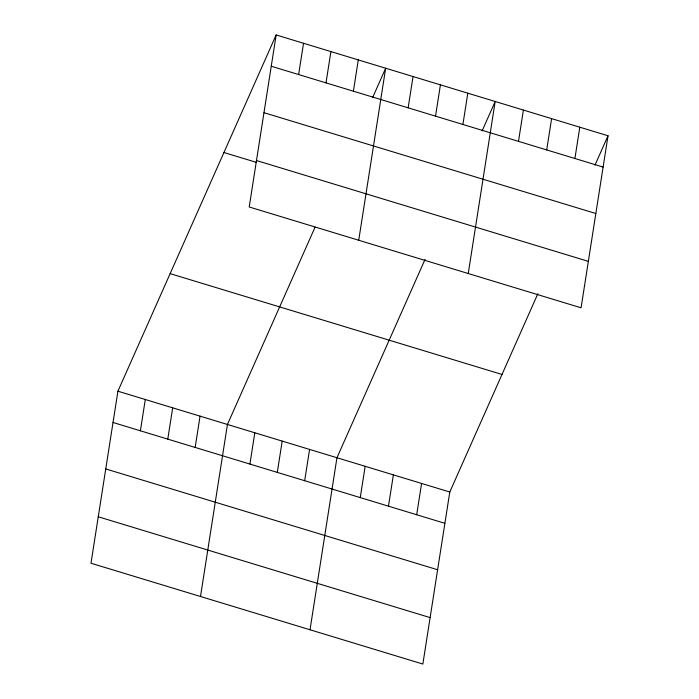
<?xml version="1.0" encoding="UTF-8"?>
<svg xmlns="http://www.w3.org/2000/svg" width="699" height="699" viewBox="0 0 699 699"><rect width="100%" height="100%" fill="white"/><g stroke="black" fill="none" stroke-linecap="round" stroke-linejoin="round"><path stroke-width="1.05" d="M276.149 34.95L249.211 206.983L581.079 307.805L608.016 135.772L276.149 34.95L117.921 391.195L90.984 563.228L422.851 664.05L449.789 492.017L537.872 293.711M140.403 430.802L145.296 399.513M167.777 439.121L172.679 407.832M195.161 447.439L200.054 416.15M200.499 596.5L227.437 424.468L315.092 227.123M298.63 74.557L303.532 43.268M249.919 464.075L254.812 432.786M326.005 82.875L330.907 51.586M277.293 472.393L282.195 441.104M353.388 91.193L358.29 59.904M304.677 480.711L309.578 449.422M358.727 240.255L385.665 68.222L372.611 97.615M310.015 629.773L336.953 457.74L425.036 259.434M408.146 107.829L413.048 76.54M360.265 497.601L365.166 466.312M435.529 116.148L440.422 84.859M388.469 506.172L393.371 474.883M462.904 124.466L467.806 93.177M416.683 514.744L421.584 483.455M468.243 273.527L495.18 101.495L482.127 130.888M518.492 141.355L523.394 110.066M546.705 149.927L551.598 118.638M574.91 158.498L579.812 127.209M594.963 165.165L608.016 135.772M271.247 66.239L603.123 167.07M263.977 112.688L595.845 213.51M256.481 160.534L588.357 261.365M223.933 152.513L256.384 162.369M170.137 273.632L502.004 374.463M117.921 391.195L449.789 492.017M113.02 422.484L444.887 523.315M105.75 468.933L437.618 569.755M98.253 516.779L430.121 617.61"/></g></svg>
